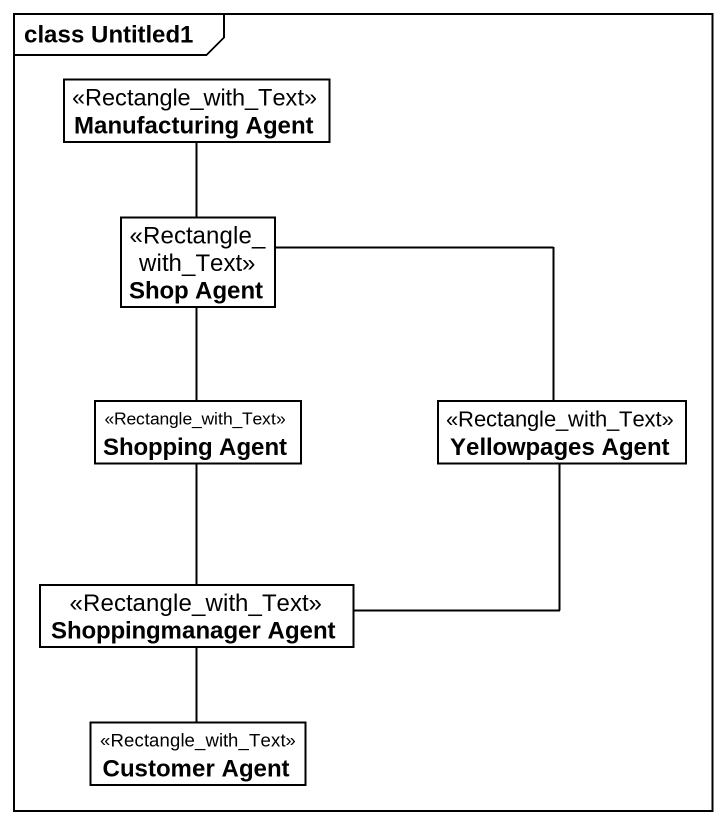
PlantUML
@startuml
mainframe class Untitled1
hide circle
hide empty members
class "Manufacturing Agent" as Manufacturing_Agent <<Rectangle_with_Text>>
class "Shop Agent" as Shop_Agent <<Rectangle_with_Text>>
class "Shopping Agent" as Shopping_Agent <<Rectangle_with_Text>>
class "Yellowpages Agent" as Yellowpages_Agent <<Rectangle_with_Text>>
class "Shoppingmanager Agent" as Shoppingmanager_Agent <<Rectangle_with_Text>>
class "Customer Agent" as Customer_Agent <<Rectangle_with_Text>>
Shop_Agent -up- Manufacturing_Agent
Shop_Agent -right- Yellowpages_Agent
Shopping_Agent -up- Shop_Agent
Shoppingmanager_Agent -up- Shopping_Agent
Shoppingmanager_Agent -right- Yellowpages_Agent
Customer_Agent -up- Shoppingmanager_Agent
@enduml
